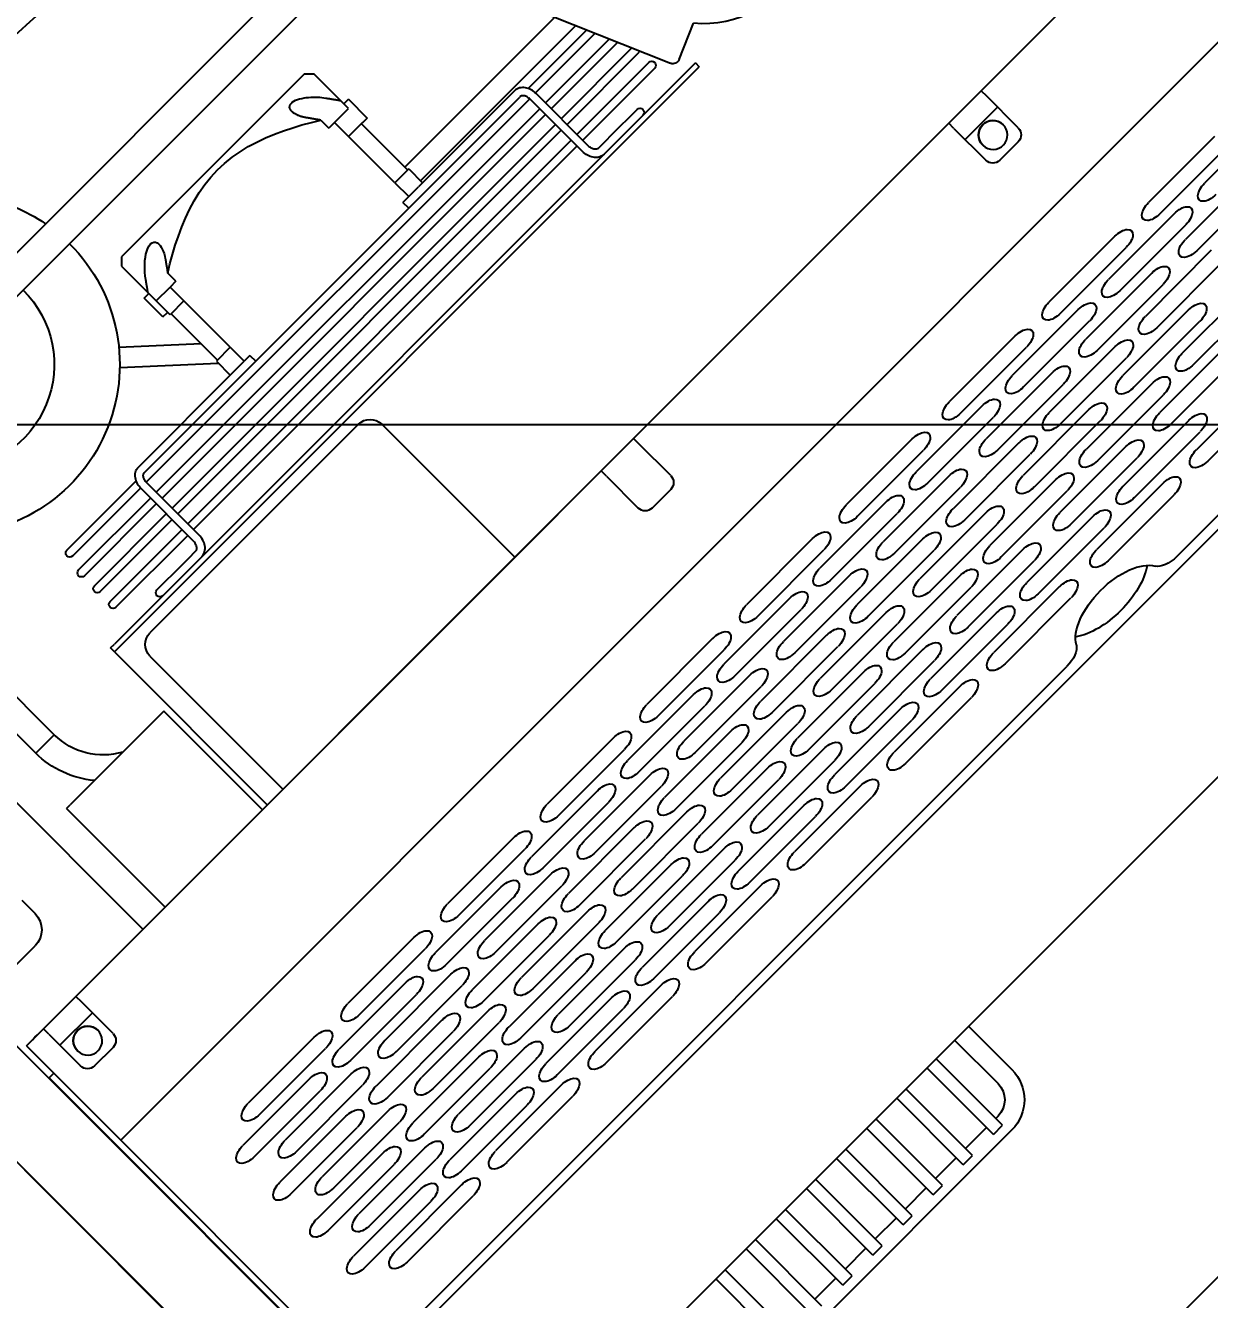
# Model space of a CAD drawing. Header units: millimetres. Extents: x 396580293 to 396624419, y 2853145456 to 2853176656.
# Drawn here: x 396593284.8 to 396593646.1, y 2853159358 to 2853159746.6 of the extents above; entities that cross this region are included whole.
import ezdxf

# ---------------------------------------------------------------- set-up
doc = ezdxf.new("R2010")
doc.units = ezdxf.units.MM
doc.header["$LTSCALE"] = 800
doc.header["$MEASUREMENT"] = 0
doc.linetypes.add('Grid$0$CENTER', pattern=[2, 1.25, -0.25, 0.25, -0.25])
for name, color, linetype in [('A-XREF', 7, 'Continuous'), ('BK FAB', 130, 'Continuous'), ('DIM', 55, 'Continuous'), ('Grid$0$A-Grid lines', 9, 'Grid$0$CENTER'), ('KPLAN-FAB', 4, 'Continuous')]:
    doc.layers.add(name, color=color, linetype=linetype)
doc.styles.add('ARIAL', font='arial.ttf')
doc.dimstyles.new('dim-50', dxfattribs={"dimscale": 50, "dimtxt": 2, "dimasz": 2, "dimexe": 1, "dimexo": 1, "dimgap": 1, "dimtad": 1, "dimdec": 0, "dimrnd": 5, "dimdsep": 46, "dimtxsty": 'ARIAL', "dimcen": 1, "dimdle": 1, "dimclrd": 1, "dimclre": 1, "dimclrt": 3, "dimadec": 0, "dimazin": 0, "dimtfac": 0.1, "dimtdec": 0, "dimtix": 1, "dimtmove": 1, "dimatfit": 3, "dimfxl": 1, "dimtvp": 1.5, "dimfrac": 2, "dimtolj": 1, "dimtzin": 0, "dimarcsym": 0})

# ---------------------------------------------------------------- blocks, each defined once
blk = doc.blocks.new('*D35')
at = {"layer": 'Defpoints', "color": 0, "transparency": 16777216}
for p in [(396596479.71, 2853164763.49), (396596365.08, 2853163678.12), (396596479.71, 2853163563.49), (396596479.71, 2853163563.49), (396590053.26, 2853157137.03)]:
    blk.add_point(p, dxfattribs=at)
at = {"layer": 'DIM', "color": 1, "lineweight": -2, "transparency": 16777216}
blk.add_arc((396596479.71, 2853163563.49), 162.11, 125.929, 189.071, dxfattribs=at)
at = {"layer": 'DIM', "color": 1, "transparency": 16777216}
for points in [[(396596379.45, 2853163710.61), (396596389.73, 2853163678.9), (396596479.71, 2853163725.6)], [(396596334.47, 2853163545.5), (396596304.78, 2853163530.35), (396596365.08, 2853163448.86)]]:
    blk.add_solid(points, dxfattribs=at)
at = {"layer": 'DIM', "color": 3, "transparency": 16777216, "insert": (396596236.54, 2853163664.21), "char_height": 100, "attachment_point": 5, "rotation": 67.5, "style": 'ARIAL'}
blk.add_mtext('\\A1;135°', dxfattribs=at)
blk = doc.blocks.new('A$C4CDB6190')
for p, q in [((719.93, 308.56), (719.93, 807.28)), ((694.93, 757.28), (694.93, 308.61)), ((642.48, 347.21), (642.48, 572.37)), ((596.36, 520.4), (366.95, 520.4)), ((554.56, 510.9), (366.46, 510.9)), ((423.15, 496.88), (421.15, 494.88)), ((421.15, 483.35), (421.15, 494.88)), ((423.15, 496.88), (502.15, 496.88)), ((502.15, 496.88), (504.15, 494.88)), ((504.15, 494.88), (504.15, 483.35)), ((419.15, 481.88), (419.15, 473.75)), ((419.15, 481.88), (421.15, 481.88)), ((421.15, 479.88), (421.15, 483.35)), ((429.64, 483.35), (429.64, 479.88)), ((495.67, 479.88), (495.67, 483.35)), ((504.15, 483.35), (504.15, 479.88)), ((506.15, 483.09), (504.15, 483.09)), ((506.15, 474.96), (506.15, 483.09)), ((427.15, 479.88), (421.15, 479.88)), ((427.15, 473.88), (427.15, 479.88)), ((427.15, 479.88), (429.64, 479.88)), ((495.67, 479.88), (498.15, 479.88)), ((498.15, 473.88), (498.15, 479.88)), ((504.15, 479.88), (498.15, 479.88)), ((522.14, 477.97), (503.65, 460.99)), ((504.15, 473.88), (504.15, 479.88)), ((506.15, 474.96), (504.15, 474.96)), ((419.15, 473.75), (421.15, 473.75)), ((421.15, 473.88), (421.15, 473.75)), ((421.15, 473.88), (427.15, 473.88)), ((421.65, 453.88), (421.65, 473.88)), ((427.15, 453.88), (427.15, 473.88)), ((498.15, 453.88), (498.15, 473.88)), ((498.15, 473.88), (504.15, 473.88)), ((503.65, 453.88), (503.65, 473.88)), ((526.34, 473.4), (504.17, 453.05)), ((360.86, 464.24), (341.91, 420.14)), ((356.92, 455.08), (421.65, 455.08)), ((421.15, 453.88), (427.15, 453.88)), ((421.15, 453.88), (421.15, 447.88)), ((427.15, 453.88), (427.15, 447.88)), ((498.15, 453.88), (504.15, 453.88)), ((498.15, 453.88), (498.15, 447.88)), ((504.15, 453.88), (504.15, 447.88)), ((504.15, 453.06), (504.17, 453.05)), ((354.19, 448.73), (421.15, 448.73)), ((381.51, 447.88), (422.91, 447.88)), ((427.15, 447.88), (422.91, 447.88)), ((427.15, 447.88), (429.64, 447.88)), ((429.64, 445.38), (429.64, 447.88)), ((495.67, 447.88), (495.67, 445.38)), ((495.67, 447.88), (498.15, 447.88)), ((502.4, 447.88), (498.15, 447.88)), ((543.79, 447.88), (502.4, 447.88)), ((378.03, 445.38), (352.75, 445.38)), ((381.51, 445.38), (381.69, 445.38)), ((543.62, 445.38), (381.69, 445.38)), ((543.79, 445.38), (543.62, 445.38)), ((577.15, 445.38), (547.28, 445.38)), ((351.68, 442.88), (377.44, 442.88)), ((377.43, 420.13), (377.43, 442.63)), ((379.93, 420.13), (379.93, 442.63)), ((379.94, 442.88), (545.37, 442.88)), ((545.37, 420.13), (545.37, 442.63)), ((547.87, 442.88), (577.15, 442.88)), ((547.87, 420.13), (547.87, 442.63)), ((348.76, 436.08), (377.43, 436.08)), ((377.43, 438.58), (349.83, 438.58)), ((545.37, 438.58), (379.93, 438.58)), ((379.93, 436.08), (545.37, 436.08)), ((578.9, 438.58), (547.87, 438.58)), ((547.87, 436.08), (578.9, 436.08)), ((619.68, 408.29), (619.68, 435.81)), ((627.62, 408.29), (627.62, 435.81)), ((377.43, 431.78), (346.91, 431.78)), ((545.37, 431.78), (379.93, 431.78)), ((532.4, 431.78), (532.4, 431.79)), ((578.9, 431.78), (547.87, 431.78)), ((346.4, 429.28), (377.43, 429.28)), ((379.93, 429.28), (545.37, 429.28)), ((547.87, 429.28), (578.9, 429.28)), ((339.28, 419.1), (328.25, 423.83)), ((377.43, 424.98), (346.4, 424.98)), ((545.37, 424.98), (379.93, 424.98)), ((578.9, 424.98), (547.87, 424.98)), ((346.4, 422.48), (377.43, 422.48)), ((379.93, 422.48), (545.37, 422.48)), ((547.87, 422.48), (578.9, 422.48)), ((370.06, 417.38), (359.06, 417.38)), ((372.6, 417.38), (370.06, 417.38)), ((372.6, 417.38), (375.86, 417.38)), ((552.71, 417.38), (549.45, 417.38)), ((555.28, 417.38), (552.71, 417.38)), ((566.28, 417.38), (555.28, 417.38)), ((336.45, 414.88), (338.15, 414.88)), ((336.45, 414.88), (336.45, 413.18)), ((588.85, 413.18), (336.45, 413.18)), ((338.15, 414.88), (587.15, 414.88)), ((588.85, 414.88), (587.15, 414.88)), ((588.85, 413.18), (588.85, 414.88)), ((588.85, 413.18), (588.85, 347.21)), ((487.07, 409.61), (577.07, 409.61)), ((627.62, 408.29), (619.68, 408.29)), ((482.07, 347.21), (482.07, 404.61)), ((582.07, 404.61), (582.07, 347.21)), ((590.93, 389.78), (631.33, 389.78)), ((590.93, 347.21), (590.93, 389.78)), ((632.93, 389.78), (631.33, 389.78)), ((632.93, 389.78), (632.93, 347.21)), ((662.39, 379.6), (662.39, 373.9)), ((680.79, 366.9), (669.39, 366.9)), ((686.78, 347.21), (38.78, 347.21)), ((280.78, 347.19), (54.13, 347.19)), ((280.78, 347.19), (280.78, 344.94)), ((294.78, 347.19), (280.78, 347.19)), ((294.78, 344.94), (294.78, 347.19)), ((430.78, 347.19), (294.78, 347.19)), ((430.78, 347.19), (430.78, 344.94)), ((444.78, 347.19), (430.78, 347.19)), ((444.78, 344.94), (444.78, 347.19)), ((671.43, 347.19), (444.78, 347.19)), ((671.43, 347.19), (671.43, 344.94)), ((685.43, 347.19), (671.43, 347.19)), ((685.43, 344.94), (685.43, 347.19)), ((692.78, 347.19), (685.43, 347.19)), ((692.78, 347.2), (692.78, 347.19)), ((692.78, 347.19), (692.78, 344.94)), ((280.78, 331.19), (280.78, 344.94)), ((294.78, 344.94), (294.78, 331.19)), ((430.78, 331.19), (430.78, 344.94)), ((444.78, 344.94), (444.78, 331.19)), ((671.43, 331.19), (671.43, 344.94)), ((685.43, 344.94), (685.43, 331.19)), ((692.78, 344.94), (692.78, 308.46)), ((294.78, 340.1), (280.78, 340.1)), ((294.78, 340.09), (280.78, 340.09)), ((685.43, 340.1), (671.43, 340.1)), ((685.43, 340.09), (671.43, 340.09)), ((283.36, 335.09), (283.36, 335.09)), ((292.2, 335.09), (292.2, 335.09)), ((674.01, 335.09), (674.01, 335.09)), ((682.85, 335.09), (682.85, 335.09)), ((692.78, 335.45), (694.78, 335.45)), ((694.78, 308.91), (694.78, 335.45)), ((283.78, 328.19), (283.78, 328.19)), ((283.78, 328.19), (291.78, 328.19)), ((291.78, 328.19), (283.78, 328.19)), ((291.78, 328.19), (291.78, 328.19)), ((433.78, 328.19), (433.78, 328.19)), ((433.78, 328.19), (441.78, 328.19)), ((441.78, 328.19), (433.78, 328.19)), ((441.78, 328.19), (441.78, 328.19)), ((674.43, 328.19), (674.43, 328.19)), ((674.43, 328.19), (682.43, 328.19)), ((682.43, 328.19), (674.43, 328.19)), ((682.43, 328.19), (682.43, 328.19)), ((692.78, 308.46), (692.78, 306.54)), ((694.78, 308.91), (694.78, 203.89)), ((694.93, 308.53), (694.93, 308.61)), ((694.93, 308.53), (694.93, 204.56)), ((694.93, 308.53), (694.95, 308.53)), ((719.93, 204.53), (719.93, 308.56)), ((692.78, 306.54), (32.78, 306.54)), ((692.78, 306.54), (692.78, 207.61)), ((240.31, 286.98), (268.78, 286.98)), ((283.31, 286.98), (311.78, 286.98)), ((326.31, 286.98), (354.78, 286.98)), ((370.78, 286.98), (399.26, 286.98)), ((413.78, 286.98), (442.26, 286.98)), ((456.78, 286.98), (485.26, 286.98)), ((499.78, 286.98), (528.26, 286.98)), ((542.78, 286.98), (571.26, 286.98)), ((585.78, 286.98), (614.26, 286.98)), ((628.78, 286.98), (657.26, 286.98)), ((268.78, 282.09), (240.31, 282.09)), ((311.78, 282.09), (283.31, 282.09)), ((354.78, 282.09), (326.31, 282.09)), ((399.26, 282.09), (370.78, 282.09)), ((442.26, 282.09), (413.78, 282.09)), ((485.26, 282.09), (456.78, 282.09)), ((528.26, 282.09), (499.78, 282.09)), ((571.26, 282.09), (542.78, 282.09)), ((614.26, 282.09), (585.78, 282.09)), ((657.26, 282.09), (628.78, 282.09)), ((224.05, 279.02), (252.52, 279.02)), ((265.55, 279.02), (294.02, 279.02)), ((307.05, 279.02), (335.52, 279.02)), ((348.55, 279.02), (377.02, 279.02)), ((390.05, 279.02), (418.52, 279.02)), ((431.55, 279.02), (460.02, 279.02)), ((473.05, 279.02), (501.52, 279.02)), ((514.55, 279.02), (543.02, 279.02)), ((556.05, 279.02), (584.52, 279.02)), ((597.55, 279.02), (626.02, 279.02)), ((639.05, 279.02), (667.52, 279.02)), ((294.02, 274.13), (265.55, 274.13)), ((335.52, 274.13), (307.05, 274.13)), ((377.02, 274.13), (348.55, 274.13)), ((418.52, 274.13), (390.05, 274.13)), ((460.02, 274.13), (431.55, 274.13)), ((501.52, 274.13), (473.05, 274.13)), ((543.02, 274.13), (514.55, 274.13)), ((584.52, 274.13), (556.05, 274.13)), ((626.02, 274.13), (597.55, 274.13)), ((667.52, 274.13), (639.05, 274.13)), ((240.31, 271.06), (268.78, 271.06)), ((283.31, 271.06), (311.78, 271.06)), ((326.31, 271.06), (354.78, 271.06)), ((370.78, 271.06), (399.26, 271.06)), ((413.78, 271.06), (442.26, 271.06)), ((456.78, 271.06), (485.26, 271.06)), ((499.78, 271.06), (528.26, 271.06)), ((542.78, 271.06), (571.26, 271.06)), ((585.78, 271.06), (614.26, 271.06)), ((628.78, 271.06), (657.26, 271.06)), ((268.78, 266.17), (240.31, 266.17)), ((311.78, 266.17), (283.31, 266.17)), ((354.78, 266.17), (326.31, 266.17)), ((399.26, 266.17), (370.78, 266.17)), ((442.26, 266.17), (413.78, 266.17)), ((485.26, 266.17), (456.78, 266.17)), ((528.26, 266.17), (499.78, 266.17)), ((571.26, 266.17), (542.78, 266.17)), ((614.26, 266.17), (585.78, 266.17)), ((657.26, 266.17), (628.78, 266.17)), ((265.55, 263.11), (294.02, 263.11)), ((307.05, 263.11), (335.52, 263.11)), ((348.55, 263.11), (377.02, 263.11)), ((390.05, 263.11), (418.52, 263.11)), ((431.55, 263.11), (460.02, 263.11)), ((473.05, 263.11), (501.52, 263.11)), ((514.55, 263.11), (543.02, 263.11)), ((556.05, 263.11), (584.52, 263.11)), ((597.55, 263.11), (626.02, 263.11)), ((639.05, 263.11), (667.52, 263.11)), ((294.02, 258.22), (265.55, 258.22)), ((335.52, 258.22), (307.05, 258.22)), ((377.02, 258.22), (348.55, 258.22)), ((418.52, 258.22), (390.05, 258.22)), ((460.02, 258.22), (431.55, 258.22)), ((501.52, 258.22), (473.05, 258.22)), ((543.02, 258.22), (514.55, 258.22)), ((584.52, 258.22), (556.05, 258.22)), ((626.02, 258.22), (597.55, 258.22)), ((667.52, 258.22), (639.05, 258.22)), ((283.31, 255.15), (311.78, 255.15)), ((326.31, 255.15), (354.78, 255.15)), ((370.78, 255.15), (399.26, 255.15)), ((413.78, 255.15), (442.26, 255.15)), ((456.78, 255.15), (485.26, 255.15)), ((499.78, 255.15), (528.26, 255.15)), ((542.78, 255.15), (571.26, 255.15)), ((585.78, 255.15), (614.26, 255.15)), ((628.78, 255.15), (657.26, 255.15)), ((311.78, 250.26), (283.31, 250.26)), ((354.78, 250.26), (326.31, 250.26)), ((399.26, 250.26), (370.78, 250.26)), ((442.26, 250.26), (413.78, 250.26)), ((485.26, 250.26), (456.78, 250.26)), ((528.26, 250.26), (499.78, 250.26)), ((571.26, 250.26), (542.78, 250.26)), ((614.26, 250.26), (585.78, 250.26)), ((657.26, 250.26), (628.78, 250.26)), ((265.55, 247.2), (294.02, 247.2)), ((307.05, 247.2), (335.52, 247.2)), ((348.55, 247.2), (377.02, 247.2)), ((390.05, 247.2), (418.52, 247.2)), ((431.55, 247.2), (460.02, 247.2)), ((473.05, 247.2), (501.52, 247.2)), ((514.55, 247.2), (543.02, 247.2)), ((556.05, 247.2), (584.52, 247.2)), ((597.55, 247.2), (626.02, 247.2)), ((639.05, 247.2), (667.52, 247.2)), ((294.02, 242.31), (265.55, 242.31)), ((335.52, 242.31), (307.05, 242.31)), ((377.02, 242.31), (348.55, 242.31)), ((418.52, 242.31), (390.05, 242.31)), ((460.02, 242.31), (431.55, 242.31)), ((501.52, 242.31), (473.05, 242.31)), ((543.02, 242.31), (514.55, 242.31)), ((584.52, 242.31), (556.05, 242.31)), ((626.02, 242.31), (597.55, 242.31)), ((667.52, 242.31), (639.05, 242.31)), ((283.31, 239.24), (311.78, 239.24)), ((326.31, 239.24), (354.78, 239.24)), ((370.78, 239.24), (399.26, 239.24)), ((413.78, 239.24), (442.26, 239.24)), ((456.78, 239.24), (485.26, 239.24)), ((499.78, 239.24), (528.26, 239.24)), ((542.78, 239.24), (571.26, 239.24)), ((585.78, 239.24), (614.26, 239.24)), ((628.78, 239.24), (657.26, 239.24)), ((311.78, 234.35), (283.31, 234.35)), ((354.78, 234.35), (326.31, 234.35)), ((399.26, 234.35), (370.78, 234.35)), ((442.26, 234.35), (413.78, 234.35)), ((485.26, 234.35), (456.78, 234.35)), ((528.26, 234.35), (499.78, 234.35)), ((571.26, 234.35), (542.78, 234.35)), ((614.26, 234.35), (585.78, 234.35)), ((657.26, 234.35), (628.78, 234.35)), ((307.05, 231.28), (335.52, 231.28)), ((348.55, 231.28), (377.02, 231.28)), ((390.05, 231.28), (418.52, 231.28)), ((431.55, 231.28), (460.02, 231.28)), ((473.05, 231.28), (501.52, 231.28)), ((514.55, 231.28), (543.02, 231.28)), ((556.05, 231.28), (584.52, 231.28)), ((597.55, 231.28), (626.02, 231.28)), ((639.05, 231.28), (667.52, 231.28)), ((335.52, 226.39), (307.05, 226.39)), ((377.02, 226.39), (348.55, 226.39)), ((418.52, 226.39), (390.05, 226.39)), ((460.02, 226.39), (431.55, 226.39)), ((501.52, 226.39), (473.05, 226.39)), ((543.02, 226.39), (514.55, 226.39)), ((584.52, 226.39), (556.05, 226.39)), ((626.02, 226.39), (597.55, 226.39)), ((667.52, 226.39), (639.05, 226.39)), ((283.31, 223.33), (311.78, 223.33)), ((326.31, 223.33), (354.78, 223.33)), ((370.78, 223.33), (399.26, 223.33)), ((413.78, 223.33), (442.26, 223.33)), ((456.78, 223.33), (485.26, 223.33)), ((499.78, 223.33), (528.26, 223.33)), ((542.78, 223.33), (571.26, 223.33)), ((585.78, 223.33), (614.26, 223.33)), ((628.78, 223.33), (657.26, 223.33)), ((311.78, 218.44), (283.31, 218.44)), ((354.78, 218.44), (326.31, 218.44)), ((399.26, 218.44), (370.78, 218.44)), ((442.26, 218.44), (413.78, 218.44)), ((485.26, 218.44), (456.78, 218.44)), ((528.26, 218.44), (499.78, 218.44)), ((571.26, 218.44), (542.78, 218.44)), ((614.26, 218.44), (585.78, 218.44)), ((657.26, 218.44), (628.78, 218.44)), ((347.46, 208.95), (347.46, 209.12)), ((378.11, 209.12), (378.11, 208.95)), ((339.04, 204.53), (38.78, 204.53)), ((686.78, 204.53), (386.52, 204.53)), ((33.03, 201.49), (692.53, 201.49)), ((695.63, 148.15), (29.93, 148.15)), ((485.28, 148.15), (485.28, 129.43)), ((491.28, 148.15), (491.28, 129.43)), ((499.28, 119.43), (499.28, 148.15)), ((503.28, 119.43), (503.28, 148.15)), ((512.28, 119.43), (512.28, 148.15)), ((516.28, 119.43), (516.28, 148.15)), ((525.28, 119.43), (525.28, 148.15)), ((529.28, 119.43), (529.28, 148.15)), ((538.28, 119.43), (538.28, 148.15)), ((542.28, 119.43), (542.28, 148.15)), ((551.28, 119.43), (551.28, 148.15)), ((555.28, 119.43), (555.28, 148.15)), ((564.28, 119.43), (564.28, 148.15)), ((568.28, 119.43), (568.28, 148.15)), ((577.28, 119.43), (577.28, 148.15)), ((581.28, 119.43), (581.28, 148.15)), ((590.28, 119.43), (590.28, 148.15)), ((594.28, 119.43), (594.28, 148.15)), ((498.28, 122.43), (499.28, 122.43)), ((503.28, 122.43), (512.28, 122.43)), ((516.28, 122.43), (525.28, 122.43)), ((529.28, 122.43), (538.28, 122.43)), ((542.28, 122.43), (551.28, 122.43)), ((555.28, 122.43), (564.28, 122.43)), ((568.28, 122.43), (577.28, 122.43)), ((503.28, 119.43), (499.28, 119.43)), ((516.28, 119.43), (512.28, 119.43)), ((529.28, 119.43), (525.28, 119.43)), ((542.28, 119.43), (538.28, 119.43)), ((555.28, 119.43), (551.28, 119.43)), ((568.28, 119.43), (564.28, 119.43)), ((498.28, 116.43), (608.28, 116.43)), ((695.06, 40.31), (37.71, 40.31))]:
    blk.add_line(p, q)
at = {"flags": 128}
for points in [[(495.67, 483.35), (493.16, 484.88), (490.61, 486.34), (488.01, 487.75), (485.35, 489.08), (482.67, 490.31), (479.94, 491.42), (477.17, 492.41), (474.35, 493.26), (471.48, 493.95), (468.55, 494.46), (465.6, 494.78), (462.65, 494.88), (459.72, 494.78), (456.78, 494.47), (453.85, 493.96), (450.97, 493.27), (448.14, 492.42), (445.37, 491.43), (442.65, 490.31), (439.97, 489.09), (437.33, 487.76), (434.72, 486.36), (432.16, 484.88), (429.64, 483.35)], [(434.01, 491.42), (433.98, 491.84), (433.89, 492.23), (433.75, 492.58), (433.53, 492.88), (433.24, 493.12), (432.88, 493.29), (432.44, 493.37), (431.94, 493.36), (431.38, 493.26), (430.8, 493.07), (430.21, 492.82), (429.61, 492.5), (429.02, 492.14), (428.45, 491.75), (427.89, 491.33), (427.34, 490.89), (426.82, 490.43), (426.32, 489.96), (425.84, 489.48), (425.38, 489), (424.94, 488.5), (424.52, 488.01), (424.13, 487.51), (423.76, 487.01)], [(432.25, 487.01), (432.38, 487.2), (432.51, 487.4), (432.63, 487.59), (432.75, 487.78), (432.87, 487.97), (432.97, 488.15), (433.08, 488.34), (433.18, 488.53), (433.27, 488.72), (433.36, 488.91), (433.44, 489.1), (433.52, 489.28), (433.6, 489.47), (433.66, 489.66), (433.73, 489.84), (433.78, 490.02), (433.83, 490.21), (433.88, 490.39), (433.92, 490.57), (433.95, 490.74), (433.97, 490.92), (433.99, 491.09), (434, 491.26), (434.01, 491.42)], [(501.54, 487.01), (501.03, 487.7), (500.47, 488.38), (499.87, 489.06), (499.22, 489.73), (498.53, 490.39), (497.81, 491.02), (497.05, 491.62), (496.25, 492.17), (495.43, 492.65), (494.6, 493.04), (493.8, 493.29), (493.07, 493.38), (492.44, 493.29), (491.95, 493.04), (491.6, 492.66), (491.4, 492.17), (491.31, 491.62), (491.32, 491.03), (491.43, 490.39), (491.61, 489.74), (491.87, 489.07), (492.2, 488.39), (492.6, 487.7), (493.06, 487.01)], [(423.76, 487.01), (423.65, 486.86), (423.55, 486.71), (423.44, 486.56), (423.33, 486.4), (423.22, 486.25), (423.11, 486.1), (423, 485.95), (422.89, 485.79), (422.78, 485.64), (422.68, 485.49), (422.57, 485.33), (422.46, 485.18), (422.35, 485.03), (422.24, 484.88), (422.13, 484.72), (422.02, 484.57), (421.91, 484.42), (421.81, 484.27), (421.7, 484.11), (421.59, 483.96), (421.48, 483.81), (421.37, 483.65), (421.26, 483.5), (421.15, 483.35)], [(429.64, 483.35), (429.75, 483.5), (429.86, 483.65), (429.96, 483.81), (430.07, 483.96), (430.18, 484.11), (430.29, 484.27), (430.4, 484.42), (430.51, 484.57), (430.62, 484.72), (430.73, 484.88), (430.83, 485.03), (430.94, 485.18), (431.05, 485.33), (431.16, 485.49), (431.27, 485.64), (431.38, 485.79), (431.49, 485.95), (431.6, 486.1), (431.7, 486.25), (431.81, 486.4), (431.92, 486.56), (432.03, 486.71), (432.14, 486.86), (432.25, 487.01)], [(493.06, 487.01), (493.17, 486.86), (493.28, 486.71), (493.39, 486.56), (493.49, 486.4), (493.6, 486.25), (493.71, 486.1), (493.82, 485.95), (493.93, 485.79), (494.04, 485.64), (494.15, 485.49), (494.26, 485.33), (494.36, 485.18), (494.47, 485.03), (494.58, 484.88), (494.69, 484.72), (494.8, 484.57), (494.91, 484.42), (495.02, 484.27), (495.12, 484.11), (495.23, 483.96), (495.34, 483.81), (495.45, 483.65), (495.56, 483.5), (495.67, 483.35)], [(504.15, 483.35), (504.04, 483.5), (503.94, 483.65), (503.83, 483.81), (503.72, 483.96), (503.61, 484.11), (503.5, 484.27), (503.39, 484.42), (503.28, 484.57), (503.18, 484.72), (503.07, 484.88), (502.96, 485.03), (502.85, 485.18), (502.74, 485.33), (502.63, 485.49), (502.52, 485.64), (502.41, 485.79), (502.31, 485.95), (502.2, 486.1), (502.09, 486.25), (501.98, 486.4), (501.87, 486.56), (501.76, 486.71), (501.65, 486.86), (501.54, 487.01)], [(377.43, 442.63), (377.45, 443.11), (377.5, 443.58), (377.58, 444.05), (377.7, 444.51), (377.85, 444.96), (378.03, 445.39), (378.25, 445.79), (378.49, 446.18), (378.77, 446.54), (379.08, 446.86), (379.43, 447.15), (379.8, 447.4), (380.2, 447.61), (380.62, 447.76), (381.06, 447.85), (381.51, 447.88)], [(547.87, 442.63), (547.86, 443.11), (547.81, 443.58), (547.72, 444.05), (547.61, 444.51), (547.46, 444.96), (547.28, 445.39), (547.06, 445.79), (546.81, 446.18), (546.54, 446.54), (546.22, 446.86), (545.88, 447.15), (545.51, 447.4), (545.11, 447.61), (544.68, 447.76), (544.24, 447.85), (543.79, 447.88)], [(379.93, 442.63), (379.95, 442.94), (379.98, 443.24), (380.03, 443.53), (380.1, 443.81), (380.19, 444.07), (380.29, 444.32), (380.41, 444.54), (380.53, 444.74), (380.67, 444.91), (380.8, 445.05), (380.93, 445.16), (381.06, 445.25), (381.18, 445.31), (381.3, 445.35), (381.51, 445.38)], [(545.37, 442.63), (545.36, 442.94), (545.33, 443.24), (545.28, 443.53), (545.21, 443.81), (545.12, 444.07), (545.02, 444.32), (544.9, 444.54), (544.77, 444.74), (544.64, 444.91), (544.51, 445.05), (544.37, 445.16), (544.24, 445.25), (544.12, 445.31), (544.01, 445.35), (543.79, 445.38)], [(375.86, 414.88), (376.31, 414.91), (376.75, 415), (377.17, 415.15), (377.57, 415.36), (377.94, 415.61), (378.29, 415.9), (378.6, 416.22), (378.88, 416.58), (379.12, 416.96), (379.34, 417.37), (379.52, 417.8), (379.67, 418.25), (379.78, 418.71), (379.87, 419.18), (379.92, 419.65), (379.93, 420.13)], [(375.86, 417.38), (376.07, 417.41), (376.18, 417.45), (376.31, 417.51), (376.44, 417.6), (376.57, 417.71), (376.7, 417.85), (376.84, 418.02), (376.96, 418.22), (377.08, 418.44), (377.18, 418.69), (377.27, 418.95), (377.34, 419.23), (377.39, 419.52), (377.42, 419.82), (377.43, 420.13)], [(549.45, 414.88), (549, 414.91), (548.56, 415), (548.14, 415.15), (547.74, 415.36), (547.36, 415.61), (547.02, 415.9), (546.71, 416.22), (546.43, 416.58), (546.18, 416.96), (545.97, 417.37), (545.79, 417.8), (545.64, 418.25), (545.52, 418.71), (545.44, 419.18), (545.39, 419.65), (545.37, 420.13)], [(549.45, 417.38), (549.24, 417.41), (549.12, 417.45), (549, 417.51), (548.87, 417.6), (548.74, 417.71), (548.6, 417.85), (548.47, 418.02), (548.35, 418.22), (548.23, 418.44), (548.13, 418.69), (548.04, 418.95), (547.97, 419.23), (547.91, 419.52), (547.88, 419.82), (547.87, 420.13)]]:
    blk.add_lwpolyline(points, dxfattribs=at)
for centre, radius, start, end in [((451.77, 952.77), 386, 258.4396, 281.5604), ((562.48, 510.78), 52, 145.4545, 169.3361), ((562.48, 510.78), 52, 179.865, 317.6365), ((562.48, 510.78), 32, 179.7807, 315.1853), ((303.62, 443.81), 31.76, 180, 320.9777), ((577.15, 444.13), 1.25, 270, 90), ((578.9, 437.33), 1.25, 270, 90), ((578.9, 430.53), 1.25, 270, 90), ((346.4, 430.53), 1.25, 245.3806, 270), ((346.4, 423.73), 1.25, 90, 270), ((578.9, 423.73), 1.25, 270, 90), ((340.07, 420.93), 2, 246.7392, 336.7392), ((359.06, 416.13), 1.25, 90, 270), ((566.28, 416.13), 1.25, 270, 90), ((487.07, 404.61), 5, 90, 180), ((577.07, 404.61), 5, 0, 90), ((598.65, 408.29), 21.03, 298.3433, 0), ((598.65, 408.29), 28.97, 320.2854, 0), ((669.39, 373.9), 7, 180, 270), ((498.28, 129.43), 13, 180, 270), ((498.28, 129.43), 7, 180, 270)]:
    blk.add_arc(centre, radius, start, end)
for centre, major_axis, ratio, start_param, end_param in [((686.78, 347.2), (6, 0), 0.002016, 0, 1.570796), ((287.78, 335.09), (-4.42, 0), 0.999998, 3.141593, 6.283185), ((678.43, 335.09), (-4.42, 0), 0.999998, 3.141593, 6.283185), ((283.78, 331.19), (-3, 0), 0.999998, 0, 1.570796), ((283.78, 331.19), (-3, 0), 0.999998, 0, 1.570796), ((291.78, 331.19), (3, 0), 0.999998, 4.712389, 6.283185), ((291.78, 331.19), (3, 0), 0.999998, 4.712389, 6.283185), ((433.78, 331.19), (-3, 0), 0.999998, 0, 1.570796), ((433.78, 331.19), (-3, 0), 0.999998, 0, 1.570796), ((441.78, 331.19), (3, 0), 0.999998, 4.712389, 6.283185), ((441.78, 331.19), (3, 0), 0.999998, 4.712389, 6.283185), ((674.43, 331.19), (-3, 0), 0.999998, 0, 1.570796), ((674.43, 331.19), (-3, 0), 0.999998, 0, 1.570796), ((682.43, 331.19), (3, 0), 0.999998, 4.712389, 6.283185), ((682.43, 331.19), (3, 0), 0.999998, 4.712389, 6.283185), ((268.78, 284.53), (4.76, 0), 0.513309, 4.712389, 7.853982), ((283.31, 284.53), (-4.76, 0), 0.513309, 4.712389, 7.853982), ((311.78, 284.53), (4.76, 0), 0.513309, 4.712389, 7.853982), ((326.31, 284.53), (-4.76, 0), 0.513309, 4.712389, 7.853982), ((354.78, 284.53), (4.76, 0), 0.513309, 4.712389, 7.853982), ((370.78, 284.53), (-4.76, 0), 0.513309, 4.712389, 7.853982), ((399.26, 284.53), (4.76, 0), 0.513309, 4.712389, 7.853982), ((413.78, 284.53), (-4.76, 0), 0.513309, 4.712389, 7.853982), ((442.26, 284.53), (4.76, 0), 0.513309, 4.712389, 7.853982), ((456.78, 284.53), (-4.76, 0), 0.513309, 4.712389, 7.853982), ((485.26, 284.53), (4.76, 0), 0.513309, 4.712389, 7.853982), ((499.78, 284.53), (-4.76, 0), 0.513309, 4.712389, 7.853982), ((528.26, 284.53), (4.76, 0), 0.513309, 4.712389, 7.853982), ((542.78, 284.53), (-4.76, 0), 0.513309, 4.712389, 7.853982), ((571.26, 284.53), (4.76, 0), 0.513309, 4.712389, 7.853982), ((585.78, 284.53), (-4.76, 0), 0.513309, 4.712389, 7.853982), ((614.26, 284.53), (4.76, 0), 0.513309, 4.712389, 7.853982), ((628.78, 284.53), (-4.76, 0), 0.513309, 4.712389, 7.853982), ((657.26, 284.53), (4.76, 0), 0.513309, 4.712389, 7.853982), ((252.52, 276.58), (4.76, 0), 0.513309, 4.712389, 7.853982), ((265.55, 276.58), (-4.76, 0), 0.513309, 4.712389, 7.853982), ((294.02, 276.58), (4.76, 0), 0.513309, 4.712389, 7.853982), ((307.05, 276.58), (-4.76, 0), 0.513309, 4.712389, 7.853982), ((335.52, 276.58), (4.76, 0), 0.513309, 4.712389, 7.853982), ((348.55, 276.58), (-4.76, 0), 0.513309, 4.712389, 7.853982), ((377.02, 276.58), (4.76, 0), 0.513309, 4.712389, 7.853982), ((390.05, 276.58), (-4.76, 0), 0.513309, 4.712389, 7.853982), ((418.52, 276.58), (4.76, 0), 0.513309, 4.712389, 7.853982), ((431.55, 276.58), (-4.76, 0), 0.513309, 4.712389, 7.853982), ((460.02, 276.58), (4.76, 0), 0.513309, 4.712389, 7.853982), ((473.05, 276.58), (-4.76, 0), 0.513309, 4.712389, 7.853982), ((501.52, 276.58), (4.76, 0), 0.513309, 4.712389, 7.853982), ((514.55, 276.58), (-4.76, 0), 0.513309, 4.712389, 7.853982), ((543.02, 276.58), (4.76, 0), 0.513309, 4.712389, 7.853982), ((556.05, 276.58), (-4.76, 0), 0.513309, 4.712389, 7.853982), ((584.52, 276.58), (4.76, 0), 0.513309, 4.712389, 7.853982), ((597.55, 276.58), (-4.76, 0), 0.513309, 4.712389, 7.853982), ((626.02, 276.58), (4.76, 0), 0.513309, 4.712389, 7.853982), ((639.05, 276.58), (-4.76, 0), 0.513309, 4.712389, 7.853982), ((667.52, 276.58), (4.76, 0), 0.513309, 4.712389, 7.853982), ((268.78, 268.62), (4.76, 0), 0.513309, 4.712389, 7.853982), ((283.31, 268.62), (-4.76, 0), 0.513309, 4.712389, 7.853982), ((311.78, 268.62), (4.76, 0), 0.513309, 4.712389, 7.853982), ((326.31, 268.62), (-4.76, 0), 0.513309, 4.712389, 7.853982), ((354.78, 268.62), (4.76, 0), 0.513309, 4.712389, 7.853982), ((370.78, 268.62), (-4.76, 0), 0.513309, 4.712389, 7.853982), ((399.26, 268.62), (4.76, 0), 0.513309, 4.712389, 7.853982), ((413.78, 268.62), (-4.76, 0), 0.513309, 4.712389, 7.853982), ((442.26, 268.62), (4.76, 0), 0.513309, 4.712389, 7.853982), ((456.78, 268.62), (-4.76, 0), 0.513309, 4.712389, 7.853982), ((485.26, 268.62), (4.76, 0), 0.513309, 4.712389, 7.853982), ((499.78, 268.62), (-4.76, 0), 0.513309, 4.712389, 7.853982), ((528.26, 268.62), (4.76, 0), 0.513309, 4.712389, 7.853982), ((542.78, 268.62), (-4.76, 0), 0.513309, 4.712389, 7.853982), ((571.26, 268.62), (4.76, 0), 0.513309, 4.712389, 7.853982), ((585.78, 268.62), (-4.76, 0), 0.513309, 4.712389, 7.853982), ((614.26, 268.62), (4.76, 0), 0.513309, 4.712389, 7.853982), ((628.78, 268.62), (-4.76, 0), 0.513309, 4.712389, 7.853982), ((657.26, 268.62), (4.76, 0), 0.513309, 4.712389, 7.853982), ((294.02, 260.66), (4.76, 0), 0.513309, 4.712389, 7.853982), ((307.05, 260.66), (-4.76, 0), 0.513309, 4.712389, 7.853982), ((335.52, 260.66), (4.76, 0), 0.513309, 4.712389, 7.853982), ((348.55, 260.66), (-4.76, 0), 0.513309, 4.712389, 7.853982), ((377.02, 260.66), (4.76, 0), 0.513309, 4.712389, 7.853982), ((390.05, 260.66), (-4.76, 0), 0.513309, 4.712389, 7.853982), ((418.52, 260.66), (4.76, 0), 0.513309, 4.712389, 7.853982), ((431.55, 260.66), (-4.76, 0), 0.513309, 4.712389, 7.853982), ((460.02, 260.66), (4.76, 0), 0.513309, 4.712389, 7.853982), ((473.05, 260.66), (-4.76, 0), 0.513309, 4.712389, 7.853982), ((501.52, 260.66), (4.76, 0), 0.513309, 4.712389, 7.853982), ((514.55, 260.66), (-4.76, 0), 0.513309, 4.712389, 7.853982), ((543.02, 260.66), (4.76, 0), 0.513309, 4.712389, 7.853982), ((556.05, 260.66), (-4.76, 0), 0.513309, 4.712389, 7.853982), ((584.52, 260.66), (4.76, 0), 0.513309, 4.712389, 7.853982), ((597.55, 260.66), (-4.76, 0), 0.513309, 4.712389, 7.853982), ((626.02, 260.66), (4.76, 0), 0.513309, 4.712389, 7.853982), ((639.05, 260.66), (-4.76, 0), 0.513309, 4.712389, 7.853982), ((667.52, 260.66), (4.76, 0), 0.513309, 4.712389, 7.853982), ((283.31, 252.71), (-4.76, 0), 0.513309, 4.712389, 7.853982), ((311.78, 252.71), (4.76, 0), 0.513309, 4.712389, 7.853982), ((326.31, 252.71), (-4.76, 0), 0.513309, 4.712389, 7.853982), ((354.78, 252.71), (4.76, 0), 0.513309, 4.712389, 7.853982), ((370.78, 252.71), (-4.76, 0), 0.513309, 4.712389, 7.853982), ((399.26, 252.71), (4.76, 0), 0.513309, 4.712389, 7.853982), ((413.78, 252.71), (-4.76, 0), 0.513309, 4.712389, 7.853982), ((442.26, 252.71), (4.76, 0), 0.513309, 4.712389, 7.853982), ((456.78, 252.71), (-4.76, 0), 0.513309, 4.712389, 7.853982), ((485.26, 252.71), (4.76, 0), 0.513309, 4.712389, 7.853982), ((499.78, 252.71), (-4.76, 0), 0.513309, 4.712389, 7.853982), ((528.26, 252.71), (4.76, 0), 0.513309, 4.712389, 7.853982), ((542.78, 252.71), (-4.76, 0), 0.513309, 4.712389, 7.853982), ((571.26, 252.71), (4.76, 0), 0.513309, 4.712389, 7.853982), ((585.78, 252.71), (-4.76, 0), 0.513309, 4.712389, 7.853982), ((614.26, 252.71), (4.76, 0), 0.513309, 4.712389, 7.853982), ((628.78, 252.71), (-4.76, 0), 0.513309, 4.712389, 7.853982), ((657.26, 252.71), (4.76, 0), 0.513309, 4.712389, 7.853982), ((294.02, 244.75), (4.76, 0), 0.513309, 4.712389, 7.853982), ((307.05, 244.75), (-4.76, 0), 0.513309, 4.712389, 7.853982), ((335.52, 244.75), (4.76, 0), 0.513309, 4.712389, 7.853982), ((348.55, 244.75), (-4.76, 0), 0.513309, 4.712389, 7.853982), ((377.02, 244.75), (4.76, 0), 0.513309, 4.712389, 7.853982), ((390.05, 244.75), (-4.76, 0), 0.513309, 4.712389, 7.853982), ((418.52, 244.75), (4.76, 0), 0.513309, 4.712389, 7.853982), ((431.55, 244.75), (-4.76, 0), 0.513309, 4.712389, 7.853982), ((460.02, 244.75), (4.76, 0), 0.513309, 4.712389, 7.853982), ((473.05, 244.75), (-4.76, 0), 0.513309, 4.712389, 7.853982), ((501.52, 244.75), (4.76, 0), 0.513309, 4.712389, 7.853982), ((514.55, 244.75), (-4.76, 0), 0.513309, 4.712389, 7.853982), ((543.02, 244.75), (4.76, 0), 0.513309, 4.712389, 7.853982), ((556.05, 244.75), (-4.76, 0), 0.513309, 4.712389, 7.853982), ((584.52, 244.75), (4.76, 0), 0.513309, 4.712389, 7.853982), ((597.55, 244.75), (-4.76, 0), 0.513309, 4.712389, 7.853982), ((626.02, 244.75), (4.76, 0), 0.513309, 4.712389, 7.853982), ((639.05, 244.75), (-4.76, 0), 0.513309, 4.712389, 7.853982), ((667.52, 244.75), (4.76, 0), 0.513309, 4.712389, 7.853982), ((311.78, 236.79), (4.76, 0), 0.513309, 4.712389, 7.853982), ((326.31, 236.79), (-4.76, 0), 0.513309, 4.712389, 7.853982), ((354.78, 236.79), (4.76, 0), 0.513309, 4.712389, 7.853982), ((370.78, 236.79), (-4.76, 0), 0.513309, 4.712389, 7.853982), ((399.26, 236.79), (4.76, 0), 0.513309, 4.712389, 7.853982), ((413.78, 236.79), (-4.76, 0), 0.513309, 4.712389, 7.853982), ((442.26, 236.79), (4.76, 0), 0.513309, 4.712389, 7.853982), ((456.78, 236.79), (-4.76, 0), 0.513309, 4.712389, 7.853982), ((485.26, 236.79), (4.76, 0), 0.513309, 4.712389, 7.853982), ((499.78, 236.79), (-4.76, 0), 0.513309, 4.712389, 7.853982), ((528.26, 236.79), (4.76, 0), 0.513309, 4.712389, 7.853982), ((542.78, 236.79), (-4.76, 0), 0.513309, 4.712389, 7.853982), ((571.26, 236.79), (4.76, 0), 0.513309, 4.712389, 7.853982), ((585.78, 236.79), (-4.76, 0), 0.513309, 4.712389, 7.853982), ((614.26, 236.79), (4.76, 0), 0.513309, 4.712389, 7.853982), ((628.78, 236.79), (-4.76, 0), 0.513309, 4.712389, 7.853982), ((657.26, 236.79), (4.76, 0), 0.513309, 4.712389, 7.853982), ((307.05, 228.84), (-4.76, 0), 0.513309, 4.712389, 7.853982), ((335.52, 228.84), (4.76, 0), 0.513309, 4.712389, 7.853982), ((348.55, 228.84), (-4.76, 0), 0.513309, 4.712389, 7.853982), ((377.02, 228.84), (4.76, 0), 0.513309, 4.712389, 7.853982), ((390.05, 228.84), (-4.76, 0), 0.513309, 4.712389, 7.853982), ((418.52, 228.84), (4.76, 0), 0.513309, 4.712389, 7.853982), ((431.55, 228.84), (-4.76, 0), 0.513309, 4.712389, 7.853982), ((460.02, 228.84), (4.76, 0), 0.513309, 4.712389, 7.853982), ((473.05, 228.84), (-4.76, 0), 0.513309, 4.712389, 7.853982), ((501.52, 228.84), (4.76, 0), 0.513309, 4.712389, 7.853982), ((514.55, 228.84), (-4.76, 0), 0.513309, 4.712389, 7.853982), ((543.02, 228.84), (4.76, 0), 0.513309, 4.712389, 7.853982), ((556.05, 228.84), (-4.76, 0), 0.513309, 4.712389, 7.853982), ((584.52, 228.84), (4.76, 0), 0.513309, 4.712389, 7.853982), ((597.55, 228.84), (-4.76, 0), 0.513309, 4.712389, 7.853982), ((626.02, 228.84), (4.76, 0), 0.513309, 4.712389, 7.853982), ((639.05, 228.84), (-4.76, 0), 0.513309, 4.712389, 7.853982), ((667.52, 228.84), (4.76, 0), 0.513309, 4.712389, 7.853982), ((311.78, 220.88), (4.76, 0), 0.513309, 4.712389, 7.853982), ((326.31, 220.88), (-4.76, 0), 0.513309, 4.712389, 7.853982), ((354.78, 220.88), (4.76, 0), 0.513309, 4.712389, 7.853982), ((370.78, 220.88), (-4.76, 0), 0.513309, 4.712389, 7.853982), ((399.26, 220.88), (4.76, 0), 0.513309, 4.712389, 7.853982), ((413.78, 220.88), (-4.76, 0), 0.513309, 4.712389, 7.853982), ((442.26, 220.88), (4.76, 0), 0.513309, 4.712389, 7.853982), ((456.78, 220.88), (-4.76, 0), 0.513309, 4.712389, 7.853982), ((485.26, 220.88), (4.76, 0), 0.513309, 4.712389, 7.853982), ((499.78, 220.88), (-4.76, 0), 0.513309, 4.712389, 7.853982), ((528.26, 220.88), (4.76, 0), 0.513309, 4.712389, 7.853982), ((542.78, 220.88), (-4.76, 0), 0.513309, 4.712389, 7.853982), ((571.26, 220.88), (4.76, 0), 0.513309, 4.712389, 7.853982), ((585.78, 220.88), (-4.76, 0), 0.513309, 4.712389, 7.853982), ((614.26, 220.88), (4.76, 0), 0.513309, 4.712389, 7.853982), ((628.78, 220.88), (-4.76, 0), 0.513309, 4.712389, 7.853982), ((657.26, 220.88), (4.76, 0), 0.513309, 4.712389, 7.853982), ((362.78, 204.53), (-17.75, 0), 0.513309, 3.428334, 5.996444), ((339.04, 208.12), (7, 0), 0.513309, 4.712389, 5.996444), ((345.04, 208.04), (3, 0), 0.513309, 0.632185, 0.692864), ((362.78, 214.71), (-19, 0), 0.513309, 0.632185, 2.509407), ((380.53, 208.04), (3, 0), 0.513309, 2.448728, 2.509407), ((386.52, 208.12), (-7, 0), 0.513309, 0.286742, 1.570796)]:
    blk.add_ellipse(centre, major_axis=major_axis, ratio=ratio, start_param=start_param, end_param=end_param)
for centre in [(287.78, 335.09), (678.43, 335.09)]:
    blk.add_ellipse(centre, major_axis=(3.73, 2.36), ratio=0.999999)

msp = doc.modelspace()

# ---------------------------------------------------------------- linework, layer by layer
at = {"layer": 'A-XREF'}
msp.add_lwpolyline([(396593640.72, 2853159041.39), (396592940.58, 2853159741.53), (396592269.9, 2853159070.83), (396592970.04, 2853158370.69)], close=True, dxfattribs=at)
at = {"layer": 'BK FAB'}
msp.add_line((396593640.72, 2853159041.39), (396592940.58, 2853159741.53), dxfattribs=at)
at = {"layer": 'Grid$0$A-Grid lines', "ltscale": 20}
msp.add_line((396584747.95, 2853159624.95), (396605418.63, 2853159624.95), dxfattribs=at)

# ---------------------------------------------------------------- block references
at = {"layer": 'KPLAN-FAB', "color": 1, "xscale": -1, "rotation": 44.99999998935155}
msp.add_blockref('A$C4CDB6190', (396594020.49, 2853159679.76), dxfattribs=at)

# ---------------------------------------------------------------- dimensions: what is measured, and where the dimension line sits
at = {"layer": 'DIM'}
dim = msp.add_angular_dim_2l(base=(396596365.08, 2853163678.12), line1=((396596479.71, 2853163563.49), (396596479.71, 2853164763.49)), line2=((396590053.26, 2853157137.03), (396596479.71, 2853163563.49)), dimstyle='dim-50', dxfattribs=at)
dim.commit()
dim.dimension.update_dxf_attribs({"geometry": '*D35', "text_midpoint": (396596236.54, 2853163664.21)})

doc.saveas('drawing.dxf')
